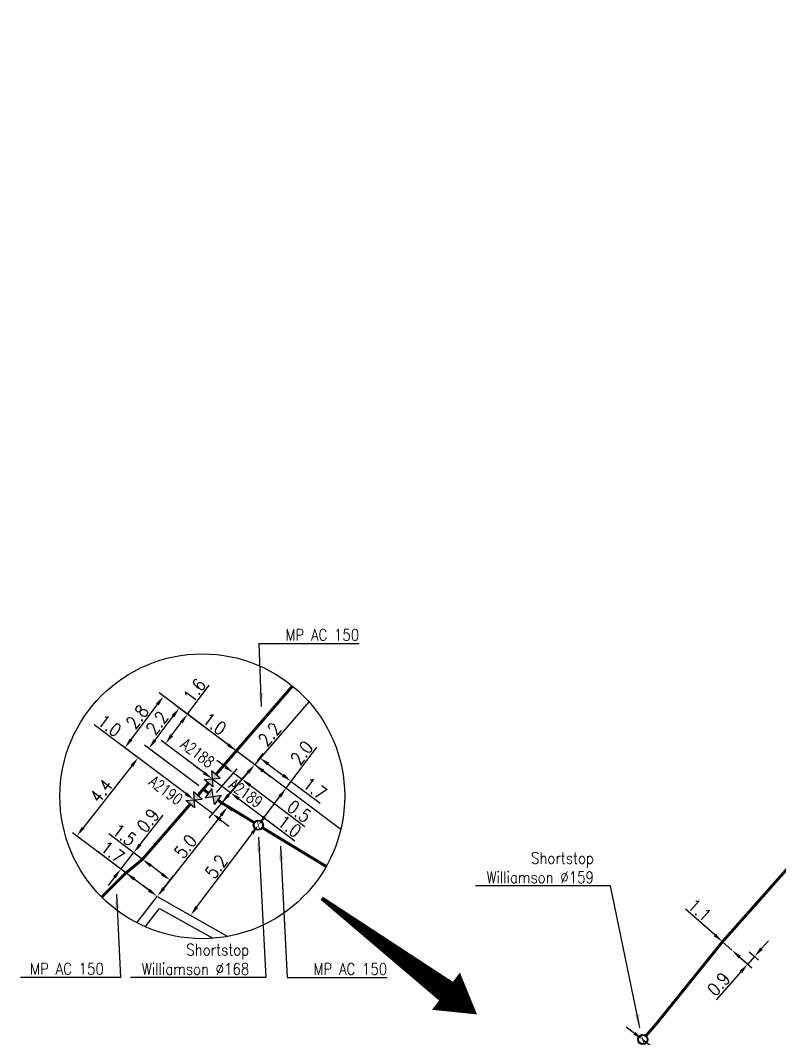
# Model space of a CAD drawing. Header units: millimetres. Extents: x 185000 to 186005, y 127000 to 128000.
# Drawn here: x 185400.6 to 185466.6, y 127659.5 to 127747.8 of the extents above; entities that cross this region are included whole.
import ezdxf
from ezdxf.enums import TextEntityAlignment as Align

# ---------------------------------------------------------------- set-up
doc = ezdxf.new("R2010")
doc.units = ezdxf.units.MM
doc.header["$PDMODE"] = 34
doc.layers.get('0').update_dxf_attribs({"linetype": 'CONTINUOUS'})
doc.layers.get('DEFPOINTS').update_dxf_attribs({"linetype": 'CONTINUOUS'})
for name, color, linetype in [('G_120', 4, 'CONTINUOUS'), ('G_330', 7, 'CONTINUOUS'), ('G_900', 7, 'CONTINUOUS')]:
    doc.layers.add(name, color=color, linetype=linetype)
doc.styles.add('G_ROMANS', font='ROMANS.SHX', dxfattribs={"width": 0.75})
doc.styles.get("Standard").update_dxf_attribs({"font": 'romans.shx', "width": 0.85})
doc.linetypes.add('G_TYPB_AP', pattern='A,5,-0.3,["o",Standard,S=1.5,R=0,X=0,Y=-0.5],-1.65', length=6.95)
doc.dimstyles.get("Standard").update_dxf_attribs({"dimtxt": 1.5, "dimasz": 1.2, "dimexe": 0.625, "dimexo": 0.625, "dimgap": 0.25, "dimtad": 1, "dimdec": 1, "dimzin": 0, "dimdsep": 46, "dimtxsty": 'Standard', "dimcen": -0.5, "dimadec": 0, "dimazin": 0, "dimtfac": 1, "dimtdec": 1, "dimtmove": 0, "dimatfit": 3, "dimfxl": 0, "dimtolj": 1, "dimtzin": 0, "dimarcsym": 0})

# ---------------------------------------------------------------- blocks, each defined once
blk = doc.blocks.new('*D171')
at = {"layer": 'DEFPOINTS', "color": 0, "ltscale": 0.5, "transparency": 16777216}
for p in [(185420.989, 127683.223), (185421.44, 127683.822), (185423.707, 127681.18)]:
    blk.add_point(p, dxfattribs=at)
at = {"layer": 'G_900', "color": 0, "lineweight": -2, "ltscale": 0.5, "transparency": 16777216}
for p, q in [((185421.271, 127683.597), (185421.721, 127684.197)), ((185422.159, 127683.281), (185423.438, 127682.32)), ((185423.989, 127681.555), (185424.439, 127682.154)), ((185424.158, 127681.779), (185426.669, 127679.892))]:
    blk.add_line(p, q, dxfattribs=at)
at = {"layer": 'G_900', "color": 0, "ltscale": 0.5, "transparency": 16777216}
for points in [[(185422.249, 127683.401), (185422.069, 127683.162), (185421.44, 127683.822)], [(185423.528, 127682.44), (185423.348, 127682.2), (185424.158, 127681.779)]]:
    blk.add_solid(points, dxfattribs=at)
at = {"layer": 'G_900', "color": 0, "ltscale": 0.5, "transparency": 16777216, "insert": (185426.224, 127681.165), "char_height": 1.125, "attachment_point": 5, "rotation": 323.07274}
blk.add_mtext('\\A1;1.7', dxfattribs=at)
blk = doc.blocks.new('*D172')
at = {"layer": 'DEFPOINTS', "color": 0, "ltscale": 0.5, "transparency": 16777216}
for p in [(185423.707, 127681.18), (185423.707, 127681.18), (185421.304, 127677.982)]:
    blk.add_point(p, dxfattribs=at)
at = {"layer": 'G_900', "color": 0, "lineweight": -2, "ltscale": 0.5, "transparency": 16777216}
for p, q in [((185423.707, 127681.18), (185426.391, 127684.751)), ((185424.082, 127680.898), (185424.082, 127680.898)), ((185421.845, 127678.702), (185423.166, 127680.46)), ((185421.679, 127677.701), (185421.679, 127677.701))]:
    blk.add_line(p, q, dxfattribs=at)
at = {"layer": 'G_900', "color": 0, "ltscale": 0.5, "transparency": 16777216}
for points in [[(185423.046, 127680.551), (185423.286, 127680.37), (185423.707, 127681.18)], [(185421.725, 127678.792), (185421.965, 127678.612), (185421.304, 127677.982)]]:
    blk.add_solid(points, dxfattribs=at)
at = {"layer": 'G_900', "color": 0, "ltscale": 0.5, "transparency": 16777216, "insert": (185425.077, 127684.251), "char_height": 1.125, "attachment_point": 5, "rotation": 53.07274}
blk.add_mtext('\\A1;2.0', dxfattribs=at)
blk = doc.blocks.new('*D173')
at = {"layer": 'DEFPOINTS', "color": 0, "ltscale": 0.5, "transparency": 16777216}
for p in [(185421.304, 127677.982), (185421.304, 127677.982), (185415.424, 127670.159)]:
    blk.add_point(p, dxfattribs=at)
at = {"layer": 'G_900', "color": 0, "lineweight": -2, "ltscale": 0.5, "transparency": 16777216}
for p, q in [((185415.965, 127670.878), (185420.763, 127677.263)), ((185415.049, 127670.441), (185415.049, 127670.441))]:
    blk.add_line(p, q, dxfattribs=at)
at = {"layer": 'G_900', "color": 0, "ltscale": 0.5, "transparency": 16777216}
for points in [[(185420.643, 127677.353), (185420.883, 127677.173), (185421.304, 127677.982)], [(185415.845, 127670.968), (185416.085, 127670.788), (185415.424, 127670.159)]]:
    blk.add_solid(points, dxfattribs=at)
at = {"layer": 'G_900', "color": 0, "ltscale": 0.5, "transparency": 16777216, "insert": (185417.657, 127674.378), "char_height": 1.125, "attachment_point": 5, "rotation": 53.07274}
blk.add_mtext('\\A1;5.2', dxfattribs=at)
blk = doc.blocks.new('*D174')
at = {"layer": 'DEFPOINTS', "color": 0, "linetype": 'Continuous', "ltscale": 0.5, "transparency": 16777216}
for p in [(185411.246, 127675.009), (185409.369, 127674.169), (185412.533, 127671.791)]:
    blk.add_point(p, dxfattribs=at)
at = {"layer": 'G_900', "color": 0, "linetype": 'Continuous', "lineweight": -2, "ltscale": 0.5, "transparency": 16777216}
for p, q in [((185411.037, 127676.292), (185413.033, 127678.835)), ((185409.369, 127674.169), (185410.481, 127675.584)), ((185410.871, 127675.291), (185410.106, 127675.866)), ((185412.158, 127672.073), (185408.994, 127674.45)), ((185408.813, 127673.461), (185408.258, 127672.753))]:
    blk.add_line(p, q, dxfattribs=at)
at = {"layer": 'G_900', "color": 0, "linetype": 'Continuous', "ltscale": 0.5, "transparency": 16777216}
for points in [[(185410.919, 127676.385), (185411.155, 127676.2), (185410.481, 127675.584)], [(185408.695, 127673.553), (185408.931, 127673.368), (185409.369, 127674.169)]]:
    blk.add_solid(points, dxfattribs=at)
at = {"layer": 'G_900', "color": 0, "linetype": 'Continuous', "ltscale": 0.5, "transparency": 16777216, "insert": (185411.723, 127678.381), "char_height": 1.125, "attachment_point": 5, "rotation": 51.86357}
blk.add_mtext('\\A1;0.9', dxfattribs=at)
blk = doc.blocks.new('*D175')
at = {"layer": 'DEFPOINTS', "color": 0, "linetype": 'Continuous', "ltscale": 0.5, "transparency": 16777216}
for p in [(185411.246, 127675.009), (185413.644, 127673.207), (185412.533, 127671.791)]:
    blk.add_point(p, dxfattribs=at)
at = {"layer": 'G_900', "color": 0, "linetype": 'Continuous', "lineweight": -2, "ltscale": 0.5, "transparency": 16777216}
for p, q in [((185411.246, 127675.009), (185408.317, 127677.211)), ((185412.925, 127673.747), (185411.966, 127674.468)), ((185412.822, 127672.16), (185413.934, 127673.576))]:
    blk.add_line(p, q, dxfattribs=at)
at = {"layer": 'G_900', "color": 0, "linetype": 'Continuous', "ltscale": 0.5, "transparency": 16777216}
for points in [[(185412.056, 127674.588), (185411.876, 127674.349), (185411.246, 127675.009)], [(185413.015, 127673.867), (185412.835, 127673.628), (185413.644, 127673.207)]]:
    blk.add_solid(points, dxfattribs=at)
at = {"layer": 'G_900', "color": 0, "linetype": 'Continuous', "ltscale": 0.5, "transparency": 16777216, "insert": (185409.663, 127677.137), "char_height": 1.125, "attachment_point": 5, "rotation": 323.07274}
blk.add_mtext('\\A1;1.5', dxfattribs=at)
blk = doc.blocks.new('*D176')
at = {"layer": 'DEFPOINTS', "color": 0, "transparency": 16777216}
for p in [(185420.989, 127683.223), (185419.893, 127681.956), (185417.376, 127680.465)]:
    blk.add_point(p, dxfattribs=at)
at = {"layer": 'G_900', "color": 0, "lineweight": -2, "transparency": 16777216}
for p, q in [((185418.431, 127683.055), (185417.711, 127683.596)), ((185417.683, 127680.821), (185419.458, 127682.87)), ((185419.15, 127682.514), (185419.893, 127681.956)), ((185420.682, 127682.867), (185419.585, 127681.601)), ((185420.612, 127681.416), (185425.345, 127677.858))]:
    blk.add_line(p, q, dxfattribs=at)
at = {"layer": 'G_900', "color": 0, "transparency": 16777216}
for points in [[(185418.521, 127683.175), (185418.34, 127682.935), (185419.15, 127682.514)], [(185420.702, 127681.535), (185420.522, 127681.296), (185419.893, 127681.956)]]:
    blk.add_solid(points, dxfattribs=at)
at = {"layer": 'G_900', "color": 0, "transparency": 16777216, "insert": (185424.845, 127679.172), "char_height": 1.125, "attachment_point": 5, "rotation": 323.07274}
blk.add_mtext('\\A1;0.5', dxfattribs=at)
blk = doc.blocks.new('*D177')
at = {"layer": 'DEFPOINTS', "color": 0, "transparency": 16777216}
for p in [(185415.157, 127687.606), (185420.989, 127683.223), (185417.294, 127681.997)]:
    blk.add_point(p, dxfattribs=at)
at = {"layer": 'G_900', "color": 0, "lineweight": -2, "transparency": 16777216}
for p, q in [((185415.157, 127687.606), (185417.044, 127690.118)), ((185420.614, 127683.504), (185414.782, 127687.888)), ((185413.775, 127685.767), (185414.616, 127686.887)), ((185416.919, 127682.279), (185412.859, 127685.33))]:
    blk.add_line(p, q, dxfattribs=at)
at = {"layer": 'G_900', "color": 0, "transparency": 16777216}
for points in [[(185414.496, 127686.977), (185414.736, 127686.796), (185415.157, 127687.606)], [(185413.655, 127685.858), (185413.895, 127685.677), (185413.234, 127685.048)]]:
    blk.add_solid(points, dxfattribs=at)
at = {"layer": 'G_900', "color": 0, "transparency": 16777216, "insert": (185415.771, 127689.672), "char_height": 1.125, "attachment_point": 5, "rotation": 53.07274}
blk.add_mtext('\\A1;1.6', dxfattribs=at)
blk = doc.blocks.new('*D178')
at = {"layer": 'DEFPOINTS', "color": 0, "linetype": 'Continuous', "ltscale": 0.5, "transparency": 16777216}
for p in [(185414.437, 127688.147), (185420.989, 127683.223), (185416.513, 127681.095)]:
    blk.add_point(p, dxfattribs=at)
at = {"layer": 'G_900', "color": 0, "linetype": 'Continuous', "lineweight": -2, "ltscale": 0.5, "transparency": 16777216}
for p, q in [((185420.614, 127683.504), (185414.062, 127688.429)), ((185412.34, 127685.358), (185413.896, 127687.428)), ((185416.139, 127681.377), (185411.425, 127684.92))]:
    blk.add_line(p, q, dxfattribs=at)
at = {"layer": 'G_900', "color": 0, "linetype": 'Continuous', "ltscale": 0.5, "transparency": 16777216}
for points in [[(185413.776, 127687.518), (185414.016, 127687.338), (185414.437, 127688.147)], [(185412.22, 127685.448), (185412.46, 127685.268), (185411.8, 127684.638)]]:
    blk.add_solid(points, dxfattribs=at)
at = {"layer": 'G_900', "color": 0, "linetype": 'Continuous', "ltscale": 0.5, "transparency": 16777216, "insert": (185412.519, 127686.843), "char_height": 1.125, "attachment_point": 5, "rotation": 53.07274}
blk.add_mtext('\\A1;2.2', dxfattribs=at)
blk = doc.blocks.new('*D179')
at = {"layer": 'DEFPOINTS', "color": 0, "transparency": 16777216}
for p in [(185413.079, 127689.167), (185420.989, 127683.223), (185415.719, 127680.178)]:
    blk.add_point(p, dxfattribs=at)
at = {"layer": 'G_900', "color": 0, "lineweight": -2, "transparency": 16777216}
for p, q in [((185420.614, 127683.504), (185412.705, 127689.449)), ((185410.256, 127685.41), (185412.539, 127688.448)), ((185415.345, 127680.46), (185409.34, 127684.972))]:
    blk.add_line(p, q, dxfattribs=at)
at = {"layer": 'G_900', "color": 0, "transparency": 16777216}
for points in [[(185412.419, 127688.538), (185412.659, 127688.358), (185413.079, 127689.167)], [(185410.136, 127685.5), (185410.376, 127685.32), (185409.715, 127684.691)]]:
    blk.add_solid(points, dxfattribs=at)
at = {"layer": 'G_900', "color": 0, "transparency": 16777216, "insert": (185410.798, 127687.38), "char_height": 1.125, "attachment_point": 5, "rotation": 53.07274}
blk.add_mtext('\\A1;2.8', dxfattribs=at)
blk = doc.blocks.new('*D180')
at = {"layer": 'DEFPOINTS', "color": 0, "transparency": 16777216}
for p in [(185415.719, 127680.178), (185405.543, 127677.044), (185412.533, 127671.791)]:
    blk.add_point(p, dxfattribs=at)
at = {"layer": 'G_900', "color": 0, "lineweight": -2, "transparency": 16777216}
for p, q in [((185415.345, 127680.46), (185410.492, 127684.107)), ((185410.311, 127683.117), (185406.099, 127677.752)), ((185412.158, 127672.073), (185405.168, 127677.326))]:
    blk.add_line(p, q, dxfattribs=at)
at = {"layer": 'G_900', "color": 0, "transparency": 16777216}
for points in [[(185410.193, 127683.21), (185410.429, 127683.024), (185410.867, 127683.825)], [(185405.981, 127677.845), (185406.217, 127677.659), (185405.543, 127677.044)]]:
    blk.add_solid(points, dxfattribs=at)
at = {"layer": 'G_900', "color": 0, "transparency": 16777216, "insert": (185407.667, 127680.964), "char_height": 1.125, "attachment_point": 5, "rotation": 51.86358}
blk.add_mtext('\\A1;4.4', dxfattribs=at)
blk = doc.blocks.new('G_300_04')
at = {"linetype": 'Continuous'}
h = blk.add_hatch(color=0, dxfattribs=at)
h.paths.add_polyline_path([(-0.5, 0.5), (-0.5, -0.5), (0, 0)])
h.paths.add_polyline_path([(0.5, 0.5), (0, 0), (0.5, -0.5)])
at = {"color": 0, "linetype": 'Continuous', "flags": 128}
blk.add_lwpolyline([(-0.5, -0.5), (0.5, 0.5), (0.5, -0.5), (-0.5, 0.5)], close=True, dxfattribs=at)
at = {"color": 0, "linetype": 'Continuous', "width": 0.75}
blk.add_attdef('NUM', text='', height=1, dxfattribs=at).set_placement((0, 1.782), align=Align.MIDDLE_CENTER)
at = {"color": 0, "linetype": 'Continuous', "width": 0.75, "flags": 3}
for tag, p in [('DEF_LEG', (0, -5)), ('DEF_COUP', (0, -7.5)), ('DEF_TYPE', (0, -10))]:
    blk.add_attdef(tag, text='', height=1.2, dxfattribs=at).set_placement(p, align=Align.MIDDLE)
blk = doc.blocks.new('*D182')
at = {"layer": 'DEFPOINTS', "color": 0, "ltscale": 0.5, "transparency": 16777216}
for p in [(185454.674, 127659.37), (185455.474, 127658.769), (185455.474, 127658.769)]:
    blk.add_point(p, dxfattribs=at)
at = {"layer": 'G_330', "color": 0, "lineweight": -2, "ltscale": 0.5, "transparency": 16777216}
for p, q in [((185453.955, 127659.91), (185453.235, 127660.451)), ((185454.674, 127659.37), (185455.474, 127658.769)), ((185456.193, 127658.228), (185458.705, 127656.34))]:
    blk.add_line(p, q, dxfattribs=at)
at = {"layer": 'G_330', "color": 0, "ltscale": 0.5, "transparency": 16777216}
for points in [[(185454.045, 127660.03), (185453.865, 127659.791), (185454.674, 127659.37)], [(185456.283, 127658.348), (185456.103, 127658.108), (185455.474, 127658.769)]]:
    blk.add_solid(points, dxfattribs=at)
at = {"layer": 'G_330', "color": 0, "ltscale": 0.5, "transparency": 16777216, "insert": (185458.259, 127657.614), "char_height": 1.125, "attachment_point": 5, "rotation": 323.07274}
blk.add_mtext('\\A1;1.0', dxfattribs=at)
blk = doc.blocks.new('*D186')
at = {"layer": 'DEFPOINTS', "color": 0, "linetype": 'Continuous', "ltscale": 0.5, "transparency": 16777216}
for p in [(185419.393, 127684.422), (185420.989, 127683.223), (185420.989, 127683.223)]:
    blk.add_point(p, dxfattribs=at)
at = {"layer": 'G_900', "color": 0, "linetype": 'Continuous', "lineweight": -2, "ltscale": 0.5, "transparency": 16777216}
for p, q in [((185418.673, 127684.963), (185416.162, 127686.851)), ((185420.989, 127683.223), (185419.393, 127684.422)), ((185421.709, 127682.682), (185422.428, 127682.141))]:
    blk.add_line(p, q, dxfattribs=at)
at = {"layer": 'G_900', "color": 0, "linetype": 'Continuous', "ltscale": 0.5, "transparency": 16777216}
for points in [[(185418.763, 127685.083), (185418.583, 127684.843), (185419.393, 127684.422)], [(185421.799, 127682.802), (185421.618, 127682.562), (185420.989, 127683.223)]]:
    blk.add_solid(points, dxfattribs=at)
at = {"layer": 'G_900', "color": 0, "linetype": 'Continuous', "ltscale": 0.5, "transparency": 16777216, "insert": (185417.508, 127686.777), "char_height": 1.125, "attachment_point": 5, "rotation": 323.07274}
blk.add_mtext('\\A1;1.0', dxfattribs=at)
blk = doc.blocks.new('*D187')
at = {"layer": 'DEFPOINTS', "color": 0, "linetype": 'Continuous', "ltscale": 0.5, "transparency": 16777216}
for p in [(185420.989, 127683.223), (185420.989, 127683.223), (185418.126, 127679.917)]:
    blk.add_point(p, dxfattribs=at)
at = {"layer": 'G_900', "color": 0, "linetype": 'Continuous', "lineweight": -2, "ltscale": 0.5, "transparency": 16777216}
for p, q in [((185420.989, 127683.223), (185423.632, 127686.274)), ((185418.716, 127680.597), (185420.4, 127682.542))]:
    blk.add_line(p, q, dxfattribs=at)
at = {"layer": 'G_900', "color": 0, "linetype": 'Continuous', "ltscale": 0.5, "transparency": 16777216}
for points in [[(185420.287, 127682.64), (185420.513, 127682.444), (185420.989, 127683.223)], [(185418.602, 127680.696), (185418.829, 127680.499), (185418.126, 127679.917)]]:
    blk.add_solid(points, dxfattribs=at)
at = {"layer": 'G_900', "color": 0, "linetype": 'Continuous', "ltscale": 0.5, "transparency": 16777216, "insert": (185422.286, 127685.866), "char_height": 1.125, "attachment_point": 5, "rotation": 49.10658}
blk.add_mtext('\\A1;2.2', dxfattribs=at)
blk = doc.blocks.new('*D188')
at = {"layer": 'DEFPOINTS', "color": 0, "linetype": 'Continuous', "ltscale": 0.5, "transparency": 16777216}
for p in [(185418.126, 127679.917), (185412.533, 127671.791), (185412.533, 127671.791)]:
    blk.add_point(p, dxfattribs=at)
at = {"layer": 'G_900', "color": 0, "linetype": 'Continuous', "lineweight": -2, "ltscale": 0.5, "transparency": 16777216}
for p, q in [((185418.065, 127678.837), (185413.089, 127672.499)), ((185418.501, 127679.635), (185418.996, 127679.264))]:
    blk.add_line(p, q, dxfattribs=at)
at = {"layer": 'G_900', "color": 0, "linetype": 'Continuous', "ltscale": 0.5, "transparency": 16777216}
for points in [[(185417.947, 127678.93), (185418.183, 127678.745), (185418.621, 127679.545)], [(185412.971, 127672.591), (185413.207, 127672.406), (185412.533, 127671.791)]]:
    blk.add_solid(points, dxfattribs=at)
at = {"layer": 'G_900', "color": 0, "linetype": 'Continuous', "ltscale": 0.5, "transparency": 16777216, "insert": (185414.987, 127676.131), "char_height": 1.125, "attachment_point": 5, "rotation": 51.86358}
blk.add_mtext('\\A1;5.0', dxfattribs=at)
blk = doc.blocks.new('G_330_14')
at = {"linetype": 'Continuous'}
h = blk.add_hatch(color=0, dxfattribs=at)
h.paths.add_polyline_path([(-0.438, 0, 1), (0.438, 0, 1)])
h.paths.add_polyline_path([(0.375, 0, 1), (-0.375, 0, 1)], flags=16)
at = {"color": 0, "linetype": 'Continuous', "const_width": 0.0625, "flags": 128}
blk.add_lwpolyline([(0.297, -0.297), (-0.297, 0.297)], dxfattribs=at)
at = {"color": 0, "linetype": 'Continuous'}
for radius in [0.438, 0.375]:
    blk.add_circle((0, 0), radius, dxfattribs=at)
at = {"color": 0, "linetype": 'Continuous', "width": 0.75}
blk.add_attdef('3WT', text='', height=1, dxfattribs=at).set_placement((0, 2.148), align=Align.MIDDLE)
at = {"color": 0, "linetype": 'Continuous', "width": 0.75, "flags": 3}
for tag, p in [('DEF_LEG', (0, -5)), ('DEF_COUP', (0, -7.5)), ('DEF_TYPE', (0, -10))]:
    blk.add_attdef(tag, text='', height=1.2, dxfattribs=at).set_placement(p, align=Align.MIDDLE)
blk = doc.blocks.new('*D194')
at = {"layer": 'DEFPOINTS', "color": 0, "linetype": 'Continuous', "ltscale": 0.5, "transparency": 16777216}
for p in [(185461.598, 127667.858), (185462.421, 127667.129), (185462.421, 127667.129)]:
    blk.add_point(p, dxfattribs=at)
at = {"layer": 'G_120', "color": 0, "linetype": 'Continuous', "lineweight": -2, "ltscale": 0.5, "transparency": 16777216}
for p, q in [((185460.924, 127668.455), (185458.394, 127670.697)), ((185462.421, 127667.129), (185461.598, 127667.858)), ((185463.095, 127666.532), (185463.768, 127665.935))]:
    blk.add_line(p, q, dxfattribs=at)
at = {"layer": 'G_120', "color": 0, "linetype": 'Continuous', "ltscale": 0.5, "transparency": 16777216}
for points in [[(185461.024, 127668.567), (185460.825, 127668.343), (185461.598, 127667.858)], [(185463.194, 127666.644), (185462.995, 127666.42), (185462.421, 127667.129)]]:
    blk.add_solid(points, dxfattribs=at)
at = {"layer": 'G_120', "color": 0, "linetype": 'Continuous', "ltscale": 0.5, "transparency": 16777216, "insert": (185459.628, 127670.606), "char_height": 1.125, "attachment_point": 5, "rotation": 318.45498}
blk.add_mtext('\\A1;1.1', dxfattribs=at)
blk = doc.blocks.new('*D559')
at = {"layer": 'DEFPOINTS', "color": 0, "transparency": 16777216}
for p in [(185420.989, 127683.223), (185417.294, 127681.997), (185418.889, 127680.798)]:
    blk.add_point(p, dxfattribs=at)
at = {"layer": 'G_900', "color": 0, "lineweight": -2, "transparency": 16777216}
for p, q in [((185416.574, 127682.538), (185415.855, 127683.078)), ((185420.682, 127682.867), (185418.582, 127680.443)), ((185417.294, 127681.997), (185418.889, 127680.798)), ((185419.609, 127680.257), (185424.461, 127676.61))]:
    blk.add_line(p, q, dxfattribs=at)
at = {"layer": 'G_900', "color": 0, "transparency": 16777216}
for points in [[(185416.664, 127682.658), (185416.484, 127682.418), (185417.294, 127681.997)], [(185419.699, 127680.377), (185419.519, 127680.137), (185418.889, 127680.798)]]:
    blk.add_solid(points, dxfattribs=at)
at = {"layer": 'G_900', "color": 0, "transparency": 16777216, "insert": (185424.016, 127677.883), "char_height": 1.125, "attachment_point": 5, "rotation": 323.07274}
blk.add_mtext('\\A1;1.0', dxfattribs=at)
blk = doc.blocks.new('*D584')
at = {"layer": 'DEFPOINTS', "color": 0, "transparency": 16777216}
for p in [(185420.989, 127683.223), (185415.719, 127680.178), (185417.314, 127678.979)]:
    blk.add_point(p, dxfattribs=at)
at = {"layer": 'G_900', "color": 0, "lineweight": -2, "transparency": 16777216}
for p, q in [((185415, 127680.719), (185407.047, 127686.696)), ((185420.682, 127682.867), (185417.007, 127678.624)), ((185417.314, 127678.979), (185415.719, 127680.178)), ((185418.034, 127678.439), (185418.753, 127677.898))]:
    blk.add_line(p, q, dxfattribs=at)
at = {"layer": 'G_900', "color": 0, "transparency": 16777216}
for points in [[(185415.09, 127680.839), (185414.91, 127680.599), (185415.719, 127680.178)], [(185418.124, 127678.558), (185417.944, 127678.319), (185417.314, 127678.979)]]:
    blk.add_solid(points, dxfattribs=at)
at = {"layer": 'G_900', "color": 0, "transparency": 16777216, "insert": (185408.394, 127686.622), "char_height": 1.125, "attachment_point": 5, "rotation": 323.07274}
blk.add_mtext('\\A1;1.0', dxfattribs=at)
blk = doc.blocks.new('*D585')
at = {"layer": 'DEFPOINTS', "color": 0, "linetype": 'Continuous', "ltscale": 0.5, "transparency": 16777216}
for p in [(185409.815, 127673.834), (185412.533, 127671.791), (185412.533, 127671.791)]:
    blk.add_point(p, dxfattribs=at)
at = {"layer": 'G_900', "color": 0, "linetype": 'Continuous', "lineweight": -2, "ltscale": 0.5, "transparency": 16777216}
for p, q in [((185409.815, 127673.834), (185407.303, 127675.721)), ((185411.813, 127672.332), (185410.534, 127673.293))]:
    blk.add_line(p, q, dxfattribs=at)
at = {"layer": 'G_900', "color": 0, "linetype": 'Continuous', "ltscale": 0.5, "transparency": 16777216}
for points in [[(185410.624, 127673.413), (185410.444, 127673.173), (185409.815, 127673.834)], [(185411.903, 127672.452), (185411.723, 127672.212), (185412.533, 127671.791)]]:
    blk.add_solid(points, dxfattribs=at)
at = {"layer": 'G_900', "color": 0, "linetype": 'Continuous', "ltscale": 0.5, "transparency": 16777216, "insert": (185408.65, 127675.647), "char_height": 1.125, "attachment_point": 5, "rotation": 323.07274}
blk.add_mtext('\\A1;1.7', dxfattribs=at)
blk = doc.blocks.new('*D588')
at = {"layer": 'DEFPOINTS', "color": 0, "linetype": 'Continuous', "ltscale": 0.5, "transparency": 16777216}
for p in [(185462.421, 127667.129), (185463.578, 127667.306), (185464.389, 127666.588)]:
    blk.add_point(p, dxfattribs=at)
at = {"layer": 'G_120', "color": 0, "linetype": 'Continuous', "lineweight": -2, "ltscale": 0.5, "transparency": 16777216}
for p, q in [((185464.985, 127667.261), (185465.582, 127667.935)), ((185462.772, 127666.818), (185464.142, 127665.603)), ((185464.389, 127666.588), (185463.792, 127665.914)), ((185463.929, 127666.995), (185464.739, 127666.277)), ((185463.195, 127665.241), (185461.051, 127662.821))]:
    blk.add_line(p, q, dxfattribs=at)
at = {"layer": 'G_120', "color": 0, "linetype": 'Continuous', "ltscale": 0.5, "transparency": 16777216}
for points in [[(185464.873, 127667.361), (185465.098, 127667.162), (185464.389, 127666.588)], [(185463.082, 127665.34), (185463.307, 127665.141), (185463.792, 127665.914)]]:
    blk.add_solid(points, dxfattribs=at)
at = {"layer": 'G_120', "color": 0, "linetype": 'Continuous', "ltscale": 0.5, "transparency": 16777216, "insert": (185461.263, 127664.191), "char_height": 1.125, "attachment_point": 5, "rotation": 48.45498}
blk.add_mtext('\\A1;0.9', dxfattribs=at)

msp = doc.modelspace()

# ---------------------------------------------------------------- linework, layer by layer
at = {"layer": 'G_120', "linetype": 'G_TYPB_AP', "ltscale": 0.5}
msp.add_lwpolyline([(185454.96, 127659.701, 0.25, 0.25, 0), (185455.881, 127660.765, 0.25, 0.25, 0), (185461.598, 127667.858, 0.25, 0.25, 0), (185491.615, 127701.687, 0.25, 0.25, 0), (185497.005, 127708.483, 0.25, 0.25, 0), (185524.078, 127740.274, 0.25, 0.25, 0), (185538.059, 127755.759, 0.25, 0.25, 0), (185541.452, 127759.75, 0.25, 0.25, 0), (185544.851, 127763.241, 0.25, 0.25, 0), (185557.788, 127775.753, 0.25, 0.25, 0), (185565.188, 127782.971, 0.25, 0.25, 0), (185574.654, 127793.598, 0.25, 0.25, 0), (185599.758, 127818.194, 0.25, 0.25, 0), (185608.823, 127826.773, 0.25, 0.25, 0), (185617.956, 127835.329, 0.25, 0.25, 0), (185627.1, 127843.547, 0.25, 0.25, 0), (185636.343, 127851.478, 0.25, 0.25, 0), (185645.806, 127859.937, 0.25, 0.25, 0), (185653.454, 127866.216, 0.25, 0.25, 0), (185661.922, 127872.739, 0.25, 0.25, 0)], format="xyseb", dxfattribs=at)
at = {"layer": 'G_900', "color": 4, "ltscale": 0.5, "const_width": 0.25, "flags": 128}
for points in [[(185417.621, 127682.375), (185424.266, 127690.053)], [(185416.047, 127680.556), (185416.966, 127681.619)], [(185416.972, 127680.76), (185416.513, 127681.095)], [(185407.707, 127671.738), (185409.815, 127673.834), (185411.246, 127675.009), (185415.392, 127679.8)], [(185420.93, 127678.21), (185418.126, 127679.917), (185417.779, 127680.171)], [(185427.195, 127674.395), (185421.672, 127677.746)]]:
    msp.add_lwpolyline(points, dxfattribs=at)
at = {"layer": 'G_900', "color": 252, "ltscale": 0.5, "flags": 128}
for points in [[(185428.46, 127677.608), (185420.989, 127683.223), (185425.705, 127688.668)], [(185410.746, 127669.515), (185412.533, 127671.791), (185418.667, 127668.328)], [(185411.485, 127669.162), (185412.738, 127670.757), (185417.341, 127668.159)]]:
    msp.add_lwpolyline(points, dxfattribs=at)
at = {"layer": 'G_900', "color": 254, "linetype": 'Continuous', "ltscale": 0.5, "flags": 128}
msp.add_lwpolyline([(185426.809, 127671.637, 0.337, 2.02, 0), (185437.594, 127663.571, 2.02, 0, 0), (185440.29, 127661.554, 0, 4.04, 0), (185437.594, 127663.571, 4.04, 4.04, 0)], format="xyseb", dxfattribs=at)
at = {"layer": 'G_900', "ltscale": 0.5}
msp.add_circle((185416.439, 127680.486), 12.361, dxfattribs=at)

# ---------------------------------------------------------------- block references
at = {"layer": 'G_330', "ltscale": 0.5, "rotation": 331.6630328409148}
msp.add_blockref('G_330_14', (185454.674, 127659.37), dxfattribs=at)
at = {"layer": 'G_900', "color": 7}
ref = msp.add_blockref('G_300_04', (185417.294, 127681.997), dxfattribs=dict(at, rotation=229.1262728275582))
ref.add_attrib('NUM', 'A2188', dxfattribs={"layer": '0', "color": 0, "linetype": 'Continuous', "height": 1, "rotation": 323.07274, "style": 'G_ROMANS', "width": 0.75}).set_placement((185416.032, 127684.244), align=Align.MIDDLE)
ref = msp.add_blockref('G_300_04', (185415.719, 127680.178), dxfattribs=dict(at, rotation=229.1262728272641))
ref.add_attrib('NUM', 'A2190', dxfattribs={"layer": '0', "color": 0, "linetype": 'Continuous', "height": 1, "rotation": 323.07274, "style": 'G_ROMANS', "width": 0.75}).set_placement((185413.279, 127681.01), align=Align.MIDDLE)
ref = msp.add_blockref('G_300_04', (185417.376, 127680.465), dxfattribs=dict(at, rotation=323.8476099140922))
ref.add_attrib('NUM', 'A2189', dxfattribs={"layer": '0', "color": 0, "linetype": 'Continuous', "height": 1, "rotation": 323.84761, "style": 'G_ROMANS', "width": 0.75}).set_placement((185420.213, 127680.751), align=Align.MIDDLE)
at = {"layer": 'G_900', "color": 7, "ltscale": 0.5, "rotation": 331.6630328409146}
msp.add_blockref('G_330_14', (185421.304, 127677.982), dxfattribs=at)

# ---------------------------------------------------------------- texts
at = {"layer": 'G_330', "ltscale": 0.5, "insert": (185450.439, 127674.285), "char_height": 1, "attachment_point": 6}
msp.add_mtext('Shortstop\\PWilliamson %%C159', dxfattribs=at)
at = {"layer": 'G_900', "color": 4, "linetype": 'Continuous', "char_height": 1, "attachment_point": 6}
for insert in [(185430.059, 127694.492), (185407.89, 127665.508), (185432.492, 127665.495)]:
    msp.add_mtext('MP AC 150', dxfattribs=dict(at, insert=insert))
at = {"layer": 'G_900', "ltscale": 0.5, "insert": (185420.515, 127666.333), "char_height": 1, "attachment_point": 6}
msp.add_mtext('Shortstop\\PWilliamson %%C168', dxfattribs=at)

# ---------------------------------------------------------------- dimensions: what is measured, and where the dimension line sits
at = {"layer": 'G_120', "linetype": 'Continuous', "ltscale": 0.5}
for base, p1, p2, angle, picture, middle in [((185462.421, 127667.129), (185461.598, 127667.858), (185462.421, 127667.129), 138.45498, '*D194', (185459.131, 127670.044)), ((185464.389, 127666.588), (185462.421, 127667.129), (185463.578, 127667.306), 228.45498, '*D588', (185461.824, 127663.694))]:
    dim = msp.add_linear_dim(base=base, p1=p1, p2=p2, angle=angle, dimstyle='Standard', override={"dimscale": 0.75}, dxfattribs=at)
    dim.commit()
    dim.dimension.update_dxf_attribs({"geometry": picture, "text_midpoint": middle, "dimtype": 160})
at = {"layer": 'G_330', "ltscale": 0.5}
dim = msp.add_linear_dim(base=(185455.474, 127658.769), p1=(185454.674, 127659.37), p2=(185455.474, 127658.769), angle=143.07274, dimstyle='Standard', override={"dimscale": 0.75}, dxfattribs=at)
dim.commit()
dim.dimension.update_dxf_attribs({"geometry": '*D182', "text_midpoint": (185457.809, 127657.014), "dimtype": 160})
at = {"layer": 'G_900', "color": 7}
for base, p1, p2, angle, text, picture, middle in [((185415.157, 127687.606), (185417.294, 127681.997), (185420.989, 127683.223), 233.07274, '1.6', '*D177', (185416.371, 127689.222)), ((185417.314, 127678.979), (185415.719, 127680.178), (185420.989, 127683.223), 143.07274, '1.0', '*D584', (185407.943, 127686.022)), ((185405.543, 127677.044), (185415.719, 127680.178), (185412.533, 127671.791), 51.86358, '4.4', '*D180', (185408.257, 127680.501)), ((185418.889, 127680.798), (185417.294, 127681.997), (185420.989, 127683.223), 143.07274, '1.0', '*D559', (185423.565, 127677.284)), ((185419.893, 127681.956), (185417.376, 127680.465), (185420.989, 127683.223), 143.07274, '0.5', '*D176', (185424.394, 127678.573))]:
    dim = msp.add_linear_dim(base=base, p1=p1, p2=p2, angle=angle, text=text, dimstyle='Standard', override={"dimscale": 0.75}, dxfattribs=at)
    dim.commit()
    dim.dimension.update_dxf_attribs({"geometry": picture, "text_midpoint": middle, "dimtype": 160})
dim = msp.add_linear_dim(base=(185413.079, 127689.167), p1=(185415.719, 127680.178), p2=(185420.989, 127683.223), angle=233.07274, text='2.8', dimstyle='Standard', override={"dimscale": 0.75}, dxfattribs=at)
dim.commit()
dim.dimension.update_dxf_attribs({"geometry": '*D179', "text_midpoint": (185410.798, 127687.38)})
at = {"layer": 'G_900', "color": 4, "linetype": 'Continuous', "ltscale": 0.5}
for base, p1, p2, angle, text, picture, middle in [((185414.437, 127688.147), (185416.513, 127681.095), (185420.989, 127683.223), 233.07274, '2.2', '*D178', (185412.519, 127686.843)), ((185412.533, 127671.791), (185418.126, 127679.917), (185412.533, 127671.791), 51.86358, '5.0', '*D188', (185414.987, 127676.131))]:
    dim = msp.add_linear_dim(base=base, p1=p1, p2=p2, angle=angle, text=text, dimstyle='Standard', override={"dimscale": 0.75}, dxfattribs=at)
    dim.commit()
    dim.dimension.update_dxf_attribs({"geometry": picture, "text_midpoint": middle})
for base, p1, p2, angle, text, picture, middle in [((185420.989, 127683.223), (185419.393, 127684.422), (185420.989, 127683.223), 143.07274, '1.0', '*D186', (185417.058, 127686.177)), ((185420.989, 127683.223), (185418.126, 127679.917), (185420.989, 127683.223), 229.10658, '2.2', '*D187', (185422.853, 127685.375)), ((185409.369, 127674.169), (185411.246, 127675.009), (185412.533, 127671.791), 51.86357, '0.9', '*D174', (185412.313, 127677.918)), ((185413.644, 127673.207), (185411.246, 127675.009), (185412.533, 127671.791), 143.07274, '1.5', '*D175', (185409.213, 127676.537)), ((185412.533, 127671.791), (185409.815, 127673.834), (185412.533, 127671.791), 143.07274, '1.7', '*D585', (185408.199, 127675.048))]:
    dim = msp.add_linear_dim(base=base, p1=p1, p2=p2, angle=angle, text=text, dimstyle='Standard', override={"dimscale": 0.75}, dxfattribs=at)
    dim.commit()
    dim.dimension.update_dxf_attribs({"geometry": picture, "text_midpoint": middle, "dimtype": 160})
at = {"layer": 'G_900', "color": 7, "ltscale": 0.5}
for base, p1, p2, angle, text, picture, middle in [((185423.707, 127681.18), (185421.304, 127677.982), (185423.707, 127681.18), 233.07274, '2.0', '*D172', (185425.677, 127683.801)), ((185421.44, 127683.822), (185423.707, 127681.18), (185420.989, 127683.223), 323.07274, '1.7', '*D171', (185425.773, 127680.565)), ((185421.304, 127677.982), (185415.424, 127670.159), (185421.304, 127677.982), 233.07274, '5.2', '*D173', (185418.256, 127673.927))]:
    dim = msp.add_linear_dim(base=base, p1=p1, p2=p2, angle=angle, text=text, dimstyle='Standard', override={"dimscale": 0.75}, dxfattribs=at)
    dim.commit()
    dim.dimension.update_dxf_attribs({"geometry": picture, "text_midpoint": middle, "dimtype": 160})

# ---------------------------------------------------------------- leaders
at = {"layer": 'G_330', "ltscale": 0.5, "annotation_type": 0, "has_hookline": 1, "hookline_direction": 1, "text_width": 10.281}
msp.add_leader([(185454.42, 127660.391), (185451.889, 127672.701), (185450.689, 127672.701)], dimstyle='Standard', dxfattribs=at)
at = {"layer": 'G_900', "color": 4, "linetype": 'Continuous', "annotation_type": 0, "has_hookline": 1, "text_width": 7.245}
for points, hookline_direction in [([(185421.569, 127688.283), (185421.364, 127693.742), (185422.564, 127693.742)], 0), ([(185423.232, 127676.157), (185423.797, 127664.745), (185424.997, 127664.745)], 0), ([(185408.981, 127671.993), (185409.34, 127664.758), (185408.14, 127664.758)], 1)]:
    msp.add_leader(points, dimstyle='Standard', dxfattribs=dict(at, hookline_direction=hookline_direction))
at = {"layer": 'G_900', "ltscale": 0.5, "annotation_type": 0, "has_hookline": 1, "hookline_direction": 1, "text_width": 10.321}
msp.add_leader([(185421.309, 127676.947), (185421.965, 127664.75), (185420.765, 127664.75)], dimstyle='Standard', dxfattribs=at)

doc.saveas('drawing.dxf')
